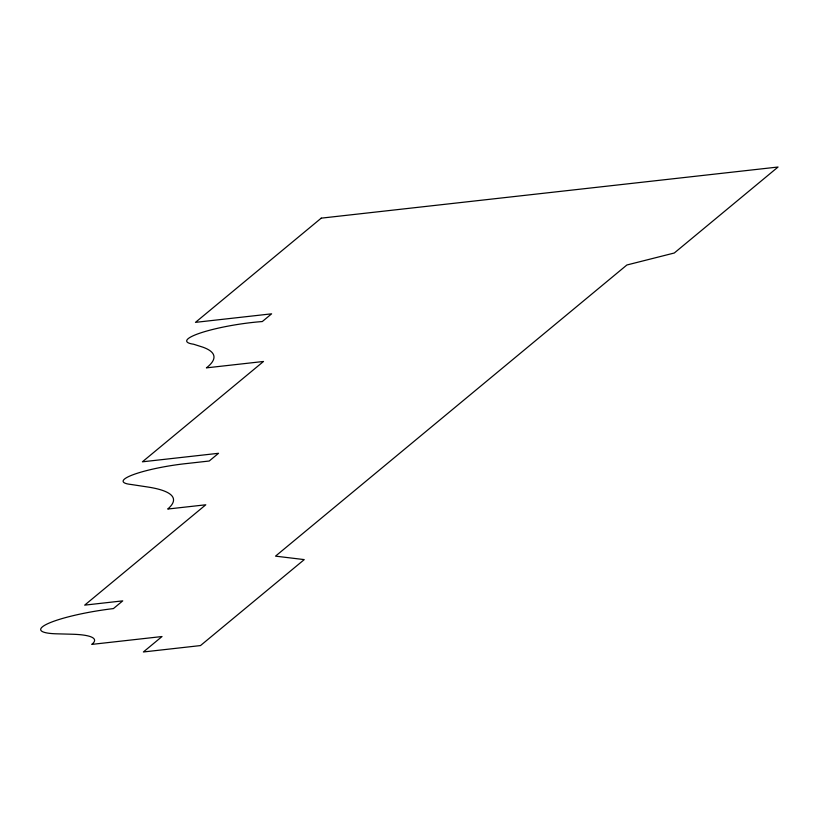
<?xml version="1.0" encoding="UTF-8"?>
<svg xmlns="http://www.w3.org/2000/svg" width="819" height="819" viewBox="0 0 819 819"><rect width="100%" height="100%" fill="white"/><g stroke="black" fill="none" stroke-linecap="round" stroke-linejoin="round"><path stroke-width="1.23" d="M321.232 218.151L195.475 322.358L271.611 313.831L262.295 321.55A53.399 8.63 -8.9 0 0 200.911 332.821A53.399 8.63 -8.9 0 0 193.519 344.205L202.549 347.072A229.596 37.101 -8.9 0 1 206.398 367.864L263.503 361.476L142.404 461.814L218.54 453.296L209.224 461.015L187.612 463.431A50.665 8.19 -8.9 0 0 133.354 474.621A50.665 8.19 -8.9 0 0 130.815 484.438L147.574 486.977A217.178 35.094 -8.9 0 1 167.7 509.049L205.774 504.791L84.674 605.139L122.737 600.87L113.421 608.589A61.21 9.889 -8.9 0 0 48.495 623.372A61.21 9.889 -8.9 0 0 56.798 633.824L71.847 634.223A86.384 13.964 -8.9 0 1 91.748 644.399L162.019 636.537L143.386 651.975L200.491 645.577L304.258 559.602L275.512 556.142L626.893 264.987L674.283 253.01L778.05 167.025L321.232 218.151"/></g></svg>
